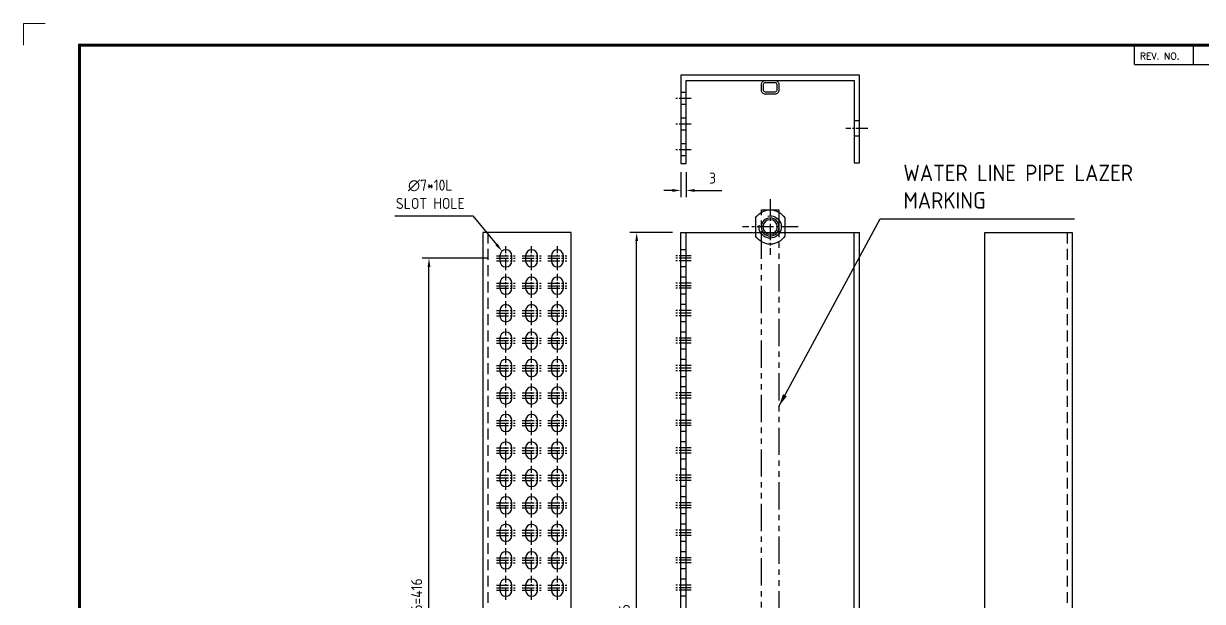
# Model space of a CAD drawing. Header units: millimetres. Extents: x 282 to 14566, y -4134 to 5341.
# Drawn here: x 9549 to 10236, y 27 to 363 of the extents above; entities that cross this region are included whole.
import ezdxf
from ezdxf.enums import TextEntityAlignment as Align

# ---------------------------------------------------------------- set-up
doc = ezdxf.new("R2010")
doc.units = ezdxf.units.MM
for name, pattern in [('CENTER1', [10, 7, -1, 1, -1]), ('CENTER2', [28.575, 19.05, -3.175, 3.175, -3.175]), ('HIDDEN', [9.525, 6.35, -3.175]), ('HIDDEN2', [4.7625, 3.175, -1.5875]), ('PHANTOM2', [31.75, 15.875, -3.175, 3.175, -3.175, 3.175, -3.175])]:
    doc.linetypes.add(name, pattern=pattern)
doc.layers.add('FORMAT-1', color=7, linetype='Continuous')
doc.styles.add('HAN', font='')
doc.styles.add('RC', font='ROMANC.SHX')
doc.styles.get("Standard").update_dxf_attribs({"font": 'ISOCP.SHX', "bigfont": 'WHGTXT.SHX'})
doc.styles.get('HAN').set_extended_font_data('GulimChe')
doc.dimstyles.new('PS-2', dxfattribs={"dimscale": 2, "dimtxt": 3.2, "dimasz": 2.5, "dimexe": 2, "dimexo": 2.5, "dimgap": 2, "dimtad": 1, "dimtoh": 1, "dimrnd": 0.05, "dimzin": 12, "dimdsep": 46, "dimtxsty": 'Standard', "dimcen": 0, "dimclrt": 2, "dimazin": 3, "dimtfac": 1, "dimtofl": 0, "dimtmove": 0, "dimatfit": 3, "dimfxl": 0, "dimtolj": 1, "dimtzin": 0, "dimarcsym": 0})
doc.dimstyles.new('PS-3', dxfattribs={"dimscale": 3, "dimtxt": 3.2, "dimasz": 2.5, "dimexe": 2, "dimexo": 2.5, "dimgap": 2, "dimtad": 1, "dimtoh": 1, "dimrnd": 0.05, "dimzin": 12, "dimdsep": 46, "dimtxsty": 'Standard', "dimcen": 0, "dimclrt": 2, "dimazin": 3, "dimtfac": 1, "dimtofl": 0, "dimtmove": 0, "dimatfit": 3, "dimfxl": 0, "dimtolj": 1, "dimtzin": 0, "dimarcsym": 0})

# ---------------------------------------------------------------- blocks, each defined once
blk = doc.blocks.new('*D1608')
at = {"color": 0, "lineweight": -2}
for p, q in [((9819.57, 226.65), (9781.25, 226.65)), ((9785.25, -184.35), (9785.25, 221.65)), ((9819.57, -189.35), (9781.25, -189.35))]:
    blk.add_line(p, q, dxfattribs=at)
at = {"color": 0}
for points in [[(9784.42, 221.65), (9786.09, 221.65), (9785.25, 226.65)], [(9784.42, -184.35), (9786.09, -184.35), (9785.25, -189.35)]]:
    blk.add_solid(points, dxfattribs=at)
at = {"layer": 'DEFPOINTS', "color": 0}
for p in [(9785.25, 226.65), (9824.57, 226.65), (9824.57, -189.35)]:
    blk.add_point(p, dxfattribs=at)
at = {"color": 2, "insert": (9778.05, 18.65), "char_height": 6.4, "attachment_point": 5, "rotation": 90}
blk.add_mtext('\\A1;P-16*26=416', dxfattribs=at)
blk = doc.blocks.new('*D1590')
at = {"color": 0, "lineweight": -2}
for p, q in [((9927.08, 241.65), (9902.28, 241.65)), ((9906.28, -199.35), (9906.28, 236.65)), ((9927.08, -204.35), (9902.28, -204.35))]:
    blk.add_line(p, q, dxfattribs=at)
at = {"color": 0}
for points in [[(9905.45, 236.65), (9907.12, 236.65), (9906.28, 241.65)], [(9905.45, -199.35), (9907.12, -199.35), (9906.28, -204.35)]]:
    blk.add_solid(points, dxfattribs=at)
at = {"layer": 'DEFPOINTS', "color": 0}
for p in [(9906.28, 241.65), (9932.08, 241.65), (9932.08, -204.35)]:
    blk.add_point(p, dxfattribs=at)
at = {"color": 2, "insert": (9899.08, 18.65), "char_height": 6.4, "attachment_point": 5, "rotation": 90}
blk.add_mtext('\\A1;446', dxfattribs=at)
blk = doc.blocks.new('*D1597')
at = {"color": 0, "lineweight": -2}
for p, q in [((9765.26, 251.42), (9810.76, 251.42)), ((9810.76, 251.42), (9824.64, 234.7))]:
    blk.add_line(p, q, dxfattribs=at)
at = {"color": 0}
blk.add_solid([(9825.28, 235.23), (9824, 234.16), (9827.83, 230.85)], dxfattribs=at)
at = {"layer": 'DEFPOINTS', "color": 0}
for p in [(9827.83, 230.85), (9832.3, 225.46)]:
    blk.add_point(p, dxfattribs=at)
at = {"color": 2, "insert": (9786.01, 263.96), "char_height": 6.4, "attachment_point": 5}
blk.add_mtext('\\A1;∅7*10L\\PSLOT HOLE', dxfattribs=at)
blk = doc.blocks.new('A$C32CE337D')
at = {"color": 1, "linetype": 'CENTER2', "ltscale": 0.5}
for p, q in [((-49.51, -8.44), (-49.51, 24)), ((-33.29, 7.78), (-65.73, 7.78))]:
    blk.add_line(p, q, dxfattribs=at)
at = {"color": 1}
for p, q in [((-58.01, 2.51), (-58.01, 13.05)), ((-41.01, 2.51), (-41.01, 13.05))]:
    blk.add_line(p, q, dxfattribs=at)
at = {"color": 3}
blk.add_circle((-49.51, 7.78), 5.25, dxfattribs=at)
at = {"color": 1}
blk.add_circle((-49.51, 7.78), 4.25, dxfattribs=at)
for start, end in [(31.78833, 148.21167), (211.78833, 328.21167)]:
    blk.add_arc((-49.51, 7.78), 10, start, end, dxfattribs=at)
blk.add_arc((-49.51, 7.78), 6.5, 258.38511, 188.78804)
blk = doc.blocks.new('format-3')
at = {"color": 3, "lineweight": 9}
for p in [(0, 286.3), (5, 291.3)]:
    blk.add_line(p, (0, 291.3), dxfattribs=at)
at = {"color": 180}
for p, q in [((258.97, 281.75), (258.97, 286.3)), ((272.71, 281.75), (272.71, 286.3)), ((258.97, 281.75), (414.5, 281.75))]:
    blk.add_line(p, q, dxfattribs=at)
at = {"layer": 'FORMAT-1', "const_width": 0.7}
blk.add_lwpolyline([(13, 5), (13, 286.3), (414.5, 286.3), (414.5, 5)], close=True, dxfattribs=at)
at = {"color": 2, "style": 'RC'}
blk.add_text('REV. NO.', height=1.56, dxfattribs=at).set_placement((260.23, 282.95))
at = {"style": 'HAN'}
for tag, height, p in [('MODEL-NAME', 3, (386.1, 31.53)), ('SCALE', 2.7, (320.81, 26.29)), ('PART-NAME', 3, (386.1, 26.29)), ('PART-NO', 3, (386.1, 21.01)), ('DRA-BY', 3, (260.72, 19.44)), ('CH-BY', 3, (277.21, 19.44)), ('APP-BY', 3, (293.7, 19.44)), ('관련업체', 3, (333.52, 9.26)), ('DRA-DATE', 2.5, (260.72, 7.47)), ('CH-DATE', 2.5, (277.21, 7.47)), ('APP-DATE', 2.5, (293.7, 7.47))]:
    blk.add_attdef(tag, text='', height=height, dxfattribs=at).set_placement(p, align=Align.MIDDLE_CENTER)
blk = doc.blocks.new('*D1623')
at = {"color": 0, "lineweight": -2}
for p, q in [((9932.08, 276.84), (9932.08, 262.21)), ((9935.08, 276.84), (9935.08, 262.21)), ((9927.08, 266.21), (9922.08, 266.21)), ((9940.08, 266.21), (9955.91, 266.21))]:
    blk.add_line(p, q, dxfattribs=at)
at = {"color": 0}
for points in [[(9927.08, 267.04), (9927.08, 265.37), (9932.08, 266.21)], [(9940.08, 267.04), (9940.08, 265.37), (9935.08, 266.21)]]:
    blk.add_solid(points, dxfattribs=at)
at = {"layer": 'DEFPOINTS', "color": 0}
for p in [(9932.08, 281.84), (9935.08, 281.84), (9935.08, 266.21)]:
    blk.add_point(p, dxfattribs=at)
at = {"color": 2, "insert": (9950.49, 273.41), "char_height": 6.4, "attachment_point": 5}
blk.add_mtext('\\A1;3', dxfattribs=at)

msp = doc.modelspace()

# ---------------------------------------------------------------- linework, layer by layer
at = {"color": 2, "linetype": 'HIDDEN2'}
for p, q in [((9935.081, 323.342), (9932.081, 323.342)), ((9935.081, 316.342), (9932.081, 316.342)), ((9935.081, 308.342), (9932.081, 308.342)), ((10036.081, 306.842), (10033.081, 306.842)), ((9935.081, 301.342), (9932.081, 301.342)), ((10036.081, 297.842), (10033.081, 297.842)), ((9935.081, 293.342), (9932.081, 293.342)), ((9935.081, 286.342), (9932.081, 286.342)), ((9935.081, 231.654), (9932.081, 231.654)), ((9935.081, 221.654), (9932.081, 221.654)), ((9935.081, 215.654), (9932.081, 215.654)), ((9935.081, 205.654), (9932.081, 205.654)), ((9935.081, 199.654), (9932.081, 199.654)), ((9935.081, 189.654), (9932.081, 189.654)), ((9935.081, 183.654), (9932.081, 183.654)), ((9935.081, 173.654), (9932.081, 173.654)), ((9935.081, 167.654), (9932.081, 167.654)), ((9935.081, 157.654), (9932.081, 157.654)), ((9935.081, 151.654), (9932.081, 151.654)), ((9935.081, 141.654), (9932.081, 141.654)), ((9935.081, 135.654), (9932.081, 135.654)), ((9935.081, 125.654), (9932.081, 125.654)), ((9935.081, 119.654), (9932.081, 119.654)), ((9935.081, 109.654), (9932.081, 109.654)), ((9935.081, 103.654), (9932.081, 103.654)), ((9935.081, 93.654), (9932.081, 93.654)), ((9935.081, 87.654), (9932.081, 87.654)), ((9935.081, 77.654), (9932.081, 77.654)), ((9935.081, 71.654), (9932.081, 71.654)), ((9935.081, 61.654), (9932.081, 61.654)), ((9935.081, 55.654), (9932.081, 55.654)), ((9935.081, 45.654), (9932.081, 45.654)), ((9935.081, 39.654), (9932.081, 39.654)), ((9935.081, 29.654), (9932.081, 29.654))]:
    msp.add_line(p, q, dxfattribs=at)
at = {"color": 1, "linetype": 'CENTER1'}
for p, q in [((9938.081, 319.842), (9929.081, 319.842)), ((9938.081, 304.842), (9929.081, 304.842)), ((10041.081, 302.342), (10028.081, 302.342)), ((9938.081, 289.842), (9929.081, 289.842)), ((9830.067, 219.654), (9830.067, 233.654)), ((9845.067, 219.654), (9845.067, 233.654)), ((9860.067, 219.654), (9860.067, 233.654)), ((9824.567, 228.154), (9835.567, 228.154)), ((9839.567, 228.154), (9850.567, 228.154)), ((9854.567, 228.154), (9865.567, 228.154)), ((9938.081, 228.154), (9929.081, 228.154)), ((9824.567, 226.654), (9835.567, 226.654)), ((9824.567, 225.154), (9835.567, 225.154)), ((9839.567, 226.654), (9850.567, 226.654)), ((9839.567, 225.154), (9850.567, 225.154)), ((9854.567, 226.654), (9865.567, 226.654)), ((9854.567, 225.154), (9865.567, 225.154)), ((9938.081, 226.654), (9929.081, 226.654)), ((9938.081, 225.154), (9929.081, 225.154)), ((9830.067, 203.654), (9830.067, 217.654)), ((9845.067, 203.654), (9845.067, 217.654)), ((9860.067, 203.654), (9860.067, 217.654)), ((9824.567, 212.154), (9835.567, 212.154)), ((9824.567, 210.654), (9835.567, 210.654)), ((9824.567, 209.154), (9835.567, 209.154)), ((9839.567, 212.154), (9850.567, 212.154)), ((9839.567, 210.654), (9850.567, 210.654)), ((9839.567, 209.154), (9850.567, 209.154)), ((9854.567, 212.154), (9865.567, 212.154)), ((9854.567, 210.654), (9865.567, 210.654)), ((9854.567, 209.154), (9865.567, 209.154)), ((9938.081, 212.154), (9929.081, 212.154)), ((9938.081, 210.654), (9929.081, 210.654)), ((9938.081, 209.154), (9929.081, 209.154)), ((9830.067, 187.654), (9830.067, 201.654)), ((9845.067, 187.654), (9845.067, 201.654)), ((9860.067, 187.654), (9860.067, 201.654)), ((9824.567, 196.154), (9835.567, 196.154)), ((9824.567, 194.654), (9835.567, 194.654)), ((9824.567, 193.154), (9835.567, 193.154)), ((9839.567, 196.154), (9850.567, 196.154)), ((9839.567, 194.654), (9850.567, 194.654)), ((9839.567, 193.154), (9850.567, 193.154)), ((9854.567, 196.154), (9865.567, 196.154)), ((9854.567, 194.654), (9865.567, 194.654)), ((9854.567, 193.154), (9865.567, 193.154)), ((9938.081, 196.154), (9929.081, 196.154)), ((9938.081, 194.654), (9929.081, 194.654)), ((9938.081, 193.154), (9929.081, 193.154)), ((9830.067, 171.654), (9830.067, 185.654)), ((9845.067, 171.654), (9845.067, 185.654)), ((9860.067, 171.654), (9860.067, 185.654)), ((9824.567, 180.154), (9835.567, 180.154)), ((9824.567, 178.654), (9835.567, 178.654)), ((9839.567, 180.154), (9850.567, 180.154)), ((9839.567, 178.654), (9850.567, 178.654)), ((9854.567, 180.154), (9865.567, 180.154)), ((9854.567, 178.654), (9865.567, 178.654)), ((9938.081, 180.154), (9929.081, 180.154)), ((9938.081, 178.654), (9929.081, 178.654)), ((9824.567, 177.154), (9835.567, 177.154)), ((9839.567, 177.154), (9850.567, 177.154)), ((9854.567, 177.154), (9865.567, 177.154)), ((9938.081, 177.154), (9929.081, 177.154)), ((9830.067, 155.654), (9830.067, 169.654)), ((9845.067, 155.654), (9845.067, 169.654)), ((9860.067, 155.654), (9860.067, 169.654)), ((9824.567, 164.154), (9835.567, 164.154)), ((9824.567, 162.654), (9835.567, 162.654)), ((9824.567, 161.154), (9835.567, 161.154)), ((9839.567, 164.154), (9850.567, 164.154)), ((9839.567, 162.654), (9850.567, 162.654)), ((9839.567, 161.154), (9850.567, 161.154)), ((9854.567, 164.154), (9865.567, 164.154)), ((9854.567, 162.654), (9865.567, 162.654)), ((9854.567, 161.154), (9865.567, 161.154)), ((9938.081, 164.154), (9929.081, 164.154)), ((9938.081, 162.654), (9929.081, 162.654)), ((9938.081, 161.154), (9929.081, 161.154)), ((9830.067, 139.654), (9830.067, 153.654)), ((9845.067, 139.654), (9845.067, 153.654)), ((9860.067, 139.654), (9860.067, 153.654)), ((9824.567, 148.154), (9835.567, 148.154)), ((9824.567, 146.654), (9835.567, 146.654)), ((9824.567, 145.154), (9835.567, 145.154)), ((9839.567, 148.154), (9850.567, 148.154)), ((9839.567, 146.654), (9850.567, 146.654)), ((9839.567, 145.154), (9850.567, 145.154)), ((9854.567, 148.154), (9865.567, 148.154)), ((9854.567, 146.654), (9865.567, 146.654)), ((9854.567, 145.154), (9865.567, 145.154)), ((9938.081, 148.154), (9929.081, 148.154)), ((9938.081, 146.654), (9929.081, 146.654)), ((9938.081, 145.154), (9929.081, 145.154)), ((9830.067, 123.654), (9830.067, 137.654)), ((9845.067, 123.654), (9845.067, 137.654)), ((9860.067, 123.654), (9860.067, 137.654)), ((9824.567, 132.154), (9835.567, 132.154)), ((9824.567, 130.654), (9835.567, 130.654)), ((9839.567, 132.154), (9850.567, 132.154)), ((9839.567, 130.654), (9850.567, 130.654)), ((9854.567, 132.154), (9865.567, 132.154)), ((9854.567, 130.654), (9865.567, 130.654)), ((9938.081, 132.154), (9929.081, 132.154)), ((9938.081, 130.654), (9929.081, 130.654)), ((9824.567, 129.154), (9835.567, 129.154)), ((9839.567, 129.154), (9850.567, 129.154)), ((9854.567, 129.154), (9865.567, 129.154)), ((9938.081, 129.154), (9929.081, 129.154)), ((9830.067, 107.654), (9830.067, 121.654)), ((9845.067, 107.654), (9845.067, 121.654)), ((9860.067, 107.654), (9860.067, 121.654)), ((9824.567, 116.154), (9835.567, 116.154)), ((9824.567, 114.654), (9835.567, 114.654)), ((9824.567, 113.154), (9835.567, 113.154)), ((9839.567, 116.154), (9850.567, 116.154)), ((9839.567, 114.654), (9850.567, 114.654)), ((9839.567, 113.154), (9850.567, 113.154)), ((9854.567, 116.154), (9865.567, 116.154)), ((9854.567, 114.654), (9865.567, 114.654)), ((9854.567, 113.154), (9865.567, 113.154)), ((9938.081, 116.154), (9929.081, 116.154)), ((9938.081, 114.654), (9929.081, 114.654)), ((9938.081, 113.154), (9929.081, 113.154)), ((9830.067, 91.654), (9830.067, 105.654)), ((9845.067, 91.654), (9845.067, 105.654)), ((9860.067, 91.654), (9860.067, 105.654)), ((9824.567, 100.154), (9835.567, 100.154)), ((9824.567, 98.654), (9835.567, 98.654)), ((9824.567, 97.154), (9835.567, 97.154)), ((9839.567, 100.154), (9850.567, 100.154)), ((9839.567, 98.654), (9850.567, 98.654)), ((9839.567, 97.154), (9850.567, 97.154)), ((9854.567, 100.154), (9865.567, 100.154)), ((9854.567, 98.654), (9865.567, 98.654)), ((9854.567, 97.154), (9865.567, 97.154)), ((9938.081, 100.154), (9929.081, 100.154)), ((9938.081, 98.654), (9929.081, 98.654)), ((9938.081, 97.154), (9929.081, 97.154)), ((9830.067, 75.654), (9830.067, 89.654)), ((9845.067, 75.654), (9845.067, 89.654)), ((9860.067, 75.654), (9860.067, 89.654)), ((9824.567, 84.154), (9835.567, 84.154)), ((9824.567, 82.654), (9835.567, 82.654)), ((9839.567, 84.154), (9850.567, 84.154)), ((9839.567, 82.654), (9850.567, 82.654)), ((9854.567, 84.154), (9865.567, 84.154)), ((9854.567, 82.654), (9865.567, 82.654)), ((9938.081, 84.154), (9929.081, 84.154)), ((9938.081, 82.654), (9929.081, 82.654)), ((9824.567, 81.154), (9835.567, 81.154)), ((9839.567, 81.154), (9850.567, 81.154)), ((9854.567, 81.154), (9865.567, 81.154)), ((9938.081, 81.154), (9929.081, 81.154)), ((9830.067, 59.654), (9830.067, 73.654)), ((9845.067, 59.654), (9845.067, 73.654)), ((9860.067, 59.654), (9860.067, 73.654)), ((9824.567, 68.154), (9835.567, 68.154)), ((9824.567, 66.654), (9835.567, 66.654)), ((9824.567, 65.154), (9835.567, 65.154)), ((9839.567, 68.154), (9850.567, 68.154)), ((9839.567, 66.654), (9850.567, 66.654)), ((9839.567, 65.154), (9850.567, 65.154)), ((9854.567, 68.154), (9865.567, 68.154)), ((9854.567, 66.654), (9865.567, 66.654)), ((9854.567, 65.154), (9865.567, 65.154)), ((9938.081, 68.154), (9929.081, 68.154)), ((9938.081, 66.654), (9929.081, 66.654)), ((9938.081, 65.154), (9929.081, 65.154)), ((9830.067, 43.654), (9830.067, 57.654)), ((9845.067, 43.654), (9845.067, 57.654)), ((9860.067, 43.654), (9860.067, 57.654)), ((9824.567, 52.154), (9835.567, 52.154)), ((9824.567, 50.654), (9835.567, 50.654)), ((9824.567, 49.154), (9835.567, 49.154)), ((9839.567, 52.154), (9850.567, 52.154)), ((9839.567, 50.654), (9850.567, 50.654)), ((9839.567, 49.154), (9850.567, 49.154)), ((9854.567, 52.154), (9865.567, 52.154)), ((9854.567, 50.654), (9865.567, 50.654)), ((9854.567, 49.154), (9865.567, 49.154)), ((9938.081, 52.154), (9929.081, 52.154)), ((9938.081, 50.654), (9929.081, 50.654)), ((9938.081, 49.154), (9929.081, 49.154)), ((9830.067, 27.654), (9830.067, 41.654)), ((9845.067, 27.654), (9845.067, 41.654)), ((9860.067, 27.654), (9860.067, 41.654)), ((9824.567, 36.154), (9835.567, 36.154)), ((9824.567, 34.654), (9835.567, 34.654)), ((9839.567, 36.154), (9850.567, 36.154)), ((9839.567, 34.654), (9850.567, 34.654)), ((9854.567, 36.154), (9865.567, 36.154)), ((9854.567, 34.654), (9865.567, 34.654)), ((9938.081, 36.154), (9929.081, 36.154)), ((9938.081, 34.654), (9929.081, 34.654)), ((9824.567, 33.154), (9835.567, 33.154)), ((9839.567, 33.154), (9850.567, 33.154)), ((9854.567, 33.154), (9865.567, 33.154)), ((9938.081, 33.154), (9929.081, 33.154))]:
    msp.add_line(p, q, dxfattribs=at)
at = {"linetype": 'PHANTOM2'}
for p, q in [((9979.081, -218.096), (9979.081, 254.904)), ((9979.081, 254.904), (9989.081, 254.904)), ((9989.081, 254.904), (9989.081, -218.096))]:
    msp.add_line(p, q, dxfattribs=at)
at = {"color": 2, "linetype": 'HIDDEN'}
for p, q in [((9819.567, 241.654), (9819.567, -204.346)), ((10157.096, 241.654), (10157.096, -204.346))]:
    msp.add_line(p, q, dxfattribs=at)
at = {"color": 1}
for p, q in [((9935.081, -204.346), (9935.081, 241.654)), ((10033.081, -204.346), (10033.081, 241.654))]:
    msp.add_line(p, q, dxfattribs=at)
for points in [[(9932.081, 333.342), (9932.081, 281.842), (9935.081, 281.842), (9935.081, 330.342), (10033.081, 330.342), (10033.081, 282.342), (10036.081, 282.342), (10036.081, 333.342)], [(9868.067, 241.654), (9816.567, 241.654), (9816.567, -204.346), (9868.067, -204.346)], [(10109.096, 241.654), (10160.096, 241.654), (10160.096, -204.346), (10109.096, -204.346)]]:
    msp.add_lwpolyline(points, close=True, dxfattribs=at)
at = {"color": 0}
for points in [[(9989.081, 328.142), (9989.081, 324.542, -0.4142136), (9986.881, 322.342), (9981.281, 322.342, -0.4142136), (9979.081, 324.542), (9979.081, 328.142, -0.4142136), (9981.281, 330.342), (9986.881, 330.342, -0.4142136)], [(9987.881, 328.142), (9987.881, 324.542, -0.4142136), (9986.881, 323.542), (9981.281, 323.542, -0.4142136), (9980.281, 324.542), (9980.281, 328.142, -0.4142136), (9981.281, 329.142), (9986.881, 329.142, -0.4142136)]]:
    msp.add_lwpolyline(points, format="xyb", close=True, dxfattribs=at)
at = {"color": 1}
for points in [[(10036.081, -204.346), (9932.081, -204.346), (9932.081, 241.654), (10036.081, 241.654)], [(10036.081, -204.346), (10036.081, 241.654)]]:
    msp.add_lwpolyline(points, dxfattribs=at)
for points in [[(9833.567, 225.154), (9833.567, 228.154, 1), (9826.567, 228.154), (9826.567, 225.154, 1)], [(9848.567, 225.154), (9848.567, 228.154, 1), (9841.567, 228.154), (9841.567, 225.154, 1)], [(9863.567, 225.154), (9863.567, 228.154, 1), (9856.567, 228.154), (9856.567, 225.154, 1)], [(9833.567, 209.154), (9833.567, 212.154, 1), (9826.567, 212.154), (9826.567, 209.154, 1)], [(9848.567, 209.154), (9848.567, 212.154, 1), (9841.567, 212.154), (9841.567, 209.154, 1)], [(9863.567, 209.154), (9863.567, 212.154, 1), (9856.567, 212.154), (9856.567, 209.154, 1)], [(9833.567, 193.154), (9833.567, 196.154, 1), (9826.567, 196.154), (9826.567, 193.154, 1)], [(9848.567, 193.154), (9848.567, 196.154, 1), (9841.567, 196.154), (9841.567, 193.154, 1)], [(9863.567, 193.154), (9863.567, 196.154, 1), (9856.567, 196.154), (9856.567, 193.154, 1)], [(9833.567, 177.154), (9833.567, 180.154, 1), (9826.567, 180.154), (9826.567, 177.154, 1)], [(9848.567, 177.154), (9848.567, 180.154, 1), (9841.567, 180.154), (9841.567, 177.154, 1)], [(9863.567, 177.154), (9863.567, 180.154, 1), (9856.567, 180.154), (9856.567, 177.154, 1)], [(9833.567, 161.154), (9833.567, 164.154, 1), (9826.567, 164.154), (9826.567, 161.154, 1)], [(9848.567, 161.154), (9848.567, 164.154, 1), (9841.567, 164.154), (9841.567, 161.154, 1)], [(9863.567, 161.154), (9863.567, 164.154, 1), (9856.567, 164.154), (9856.567, 161.154, 1)], [(9833.567, 145.154), (9833.567, 148.154, 1), (9826.567, 148.154), (9826.567, 145.154, 1)], [(9848.567, 145.154), (9848.567, 148.154, 1), (9841.567, 148.154), (9841.567, 145.154, 1)], [(9863.567, 145.154), (9863.567, 148.154, 1), (9856.567, 148.154), (9856.567, 145.154, 1)], [(9833.567, 129.154), (9833.567, 132.154, 1), (9826.567, 132.154), (9826.567, 129.154, 1)], [(9848.567, 129.154), (9848.567, 132.154, 1), (9841.567, 132.154), (9841.567, 129.154, 1)], [(9863.567, 129.154), (9863.567, 132.154, 1), (9856.567, 132.154), (9856.567, 129.154, 1)], [(9833.567, 113.154), (9833.567, 116.154, 1), (9826.567, 116.154), (9826.567, 113.154, 1)], [(9848.567, 113.154), (9848.567, 116.154, 1), (9841.567, 116.154), (9841.567, 113.154, 1)], [(9863.567, 113.154), (9863.567, 116.154, 1), (9856.567, 116.154), (9856.567, 113.154, 1)], [(9833.567, 97.154), (9833.567, 100.154, 1), (9826.567, 100.154), (9826.567, 97.154, 1)], [(9848.567, 97.154), (9848.567, 100.154, 1), (9841.567, 100.154), (9841.567, 97.154, 1)], [(9863.567, 97.154), (9863.567, 100.154, 1), (9856.567, 100.154), (9856.567, 97.154, 1)], [(9833.567, 81.154), (9833.567, 84.154, 1), (9826.567, 84.154), (9826.567, 81.154, 1)], [(9848.567, 81.154), (9848.567, 84.154, 1), (9841.567, 84.154), (9841.567, 81.154, 1)], [(9863.567, 81.154), (9863.567, 84.154, 1), (9856.567, 84.154), (9856.567, 81.154, 1)], [(9833.567, 65.154), (9833.567, 68.154, 1), (9826.567, 68.154), (9826.567, 65.154, 1)], [(9848.567, 65.154), (9848.567, 68.154, 1), (9841.567, 68.154), (9841.567, 65.154, 1)], [(9863.567, 65.154), (9863.567, 68.154, 1), (9856.567, 68.154), (9856.567, 65.154, 1)], [(9833.567, 49.154), (9833.567, 52.154, 1), (9826.567, 52.154), (9826.567, 49.154, 1)], [(9848.567, 49.154), (9848.567, 52.154, 1), (9841.567, 52.154), (9841.567, 49.154, 1)], [(9863.567, 49.154), (9863.567, 52.154, 1), (9856.567, 52.154), (9856.567, 49.154, 1)], [(9833.567, 33.154), (9833.567, 36.154, 1), (9826.567, 36.154), (9826.567, 33.154, 1)], [(9848.567, 33.154), (9848.567, 36.154, 1), (9841.567, 36.154), (9841.567, 33.154, 1)], [(9863.567, 33.154), (9863.567, 36.154, 1), (9856.567, 36.154), (9856.567, 33.154, 1)]]:
    msp.add_lwpolyline(points, format="xyb", close=True, dxfattribs=at)

# ---------------------------------------------------------------- block references
at = {"xscale": 2.5, "yscale": 2.5, "zscale": 2.5}
msp.add_blockref('format-3', (9549.004, -364.78), dxfattribs=at)
at = {"xscale": -1, "rotation": 180}
msp.add_blockref('A$C32CE337D', (10033.592, 252.681), dxfattribs=at)

# ---------------------------------------------------------------- texts
at = {"color": 2, "insert": (10061.705, 255.591), "char_height": 9.6, "width": 138.97823, "attachment_point": 7}
msp.add_mtext('\\A1;WATER LINE PIPE LAZER MARKING', dxfattribs=at)

# ---------------------------------------------------------------- dimensions: what is measured, and where the dimension line sits
dim = msp.add_linear_dim(base=(9935.081, 266.205), p1=(9932.081, 281.842), p2=(9935.081, 281.842), dimstyle='PS-2')
dim.commit()
dim.dimension.update_dxf_attribs({"geometry": '*D1623', "text_midpoint": (9950.494, 273.405)})
dim = msp.add_diameter_dim_2p(p1=(9832.301, 225.46), p2=(9827.832, 230.848), text='<>*10L\\PSLOT HOLE', dimstyle='PS-2')
dim.commit()
dim.dimension.update_dxf_attribs({"geometry": '*D1597', "text_midpoint": (9786.011, 251.425), "dimtype": 163})
dim = msp.add_linear_dim(base=(9906.285, 241.654), p1=(9932.081, -204.346), p2=(9932.081, 241.654), angle=90, dimstyle='PS-2')
dim.commit()
dim.dimension.update_dxf_attribs({"geometry": '*D1590', "text_midpoint": (9899.085, 18.654)})
dim = msp.add_linear_dim(base=(9785.253, 226.654), p1=(9824.567, -189.346), p2=(9824.567, 226.654), angle=90, text='P-16*26=<>', dimstyle='PS-2')
dim.commit()
dim.dimension.update_dxf_attribs({"geometry": '*D1608', "text_midpoint": (9778.052, 18.654)})

# ---------------------------------------------------------------- leaders
at = {"annotation_type": 0, "has_hookline": 1, "hookline_direction": 0, "text_width": 99.76}
msp.add_leader([(9989.081, 140.24), (10048.205, 249.591), (10055.705, 249.591)], dimstyle='PS-3', override={"dimgap": 2, "dimtad": 1}, dxfattribs=at)

doc.saveas('drawing.dxf')
